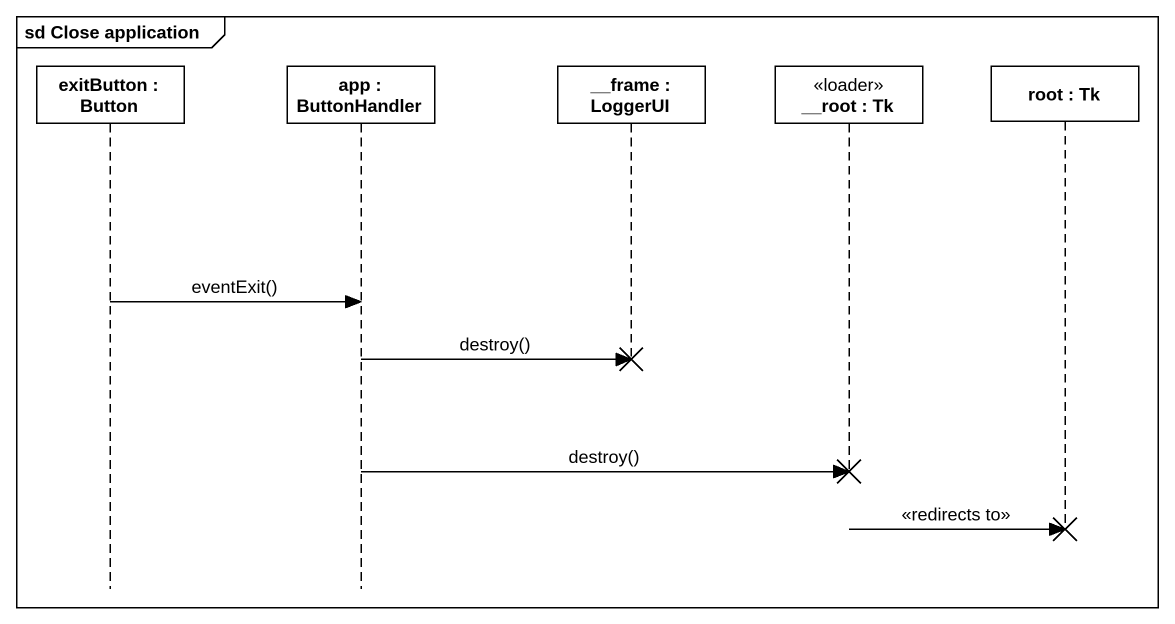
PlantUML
@startuml
mainframe sd Close application
hide footbox
participant "exitButton : Button" as exitButton
participant "app : ButtonHandler" as app
participant "__frame : LoggerUI" as frame_
participant "__root : Tk" as root <<loader>>
participant "root : Tk" as root_2

exitButton -> app : eventExit()
app -> frame_ !! : destroy()
app -> root !! : destroy()
root -> root_2 !! : <<redirects to>>
@enduml
